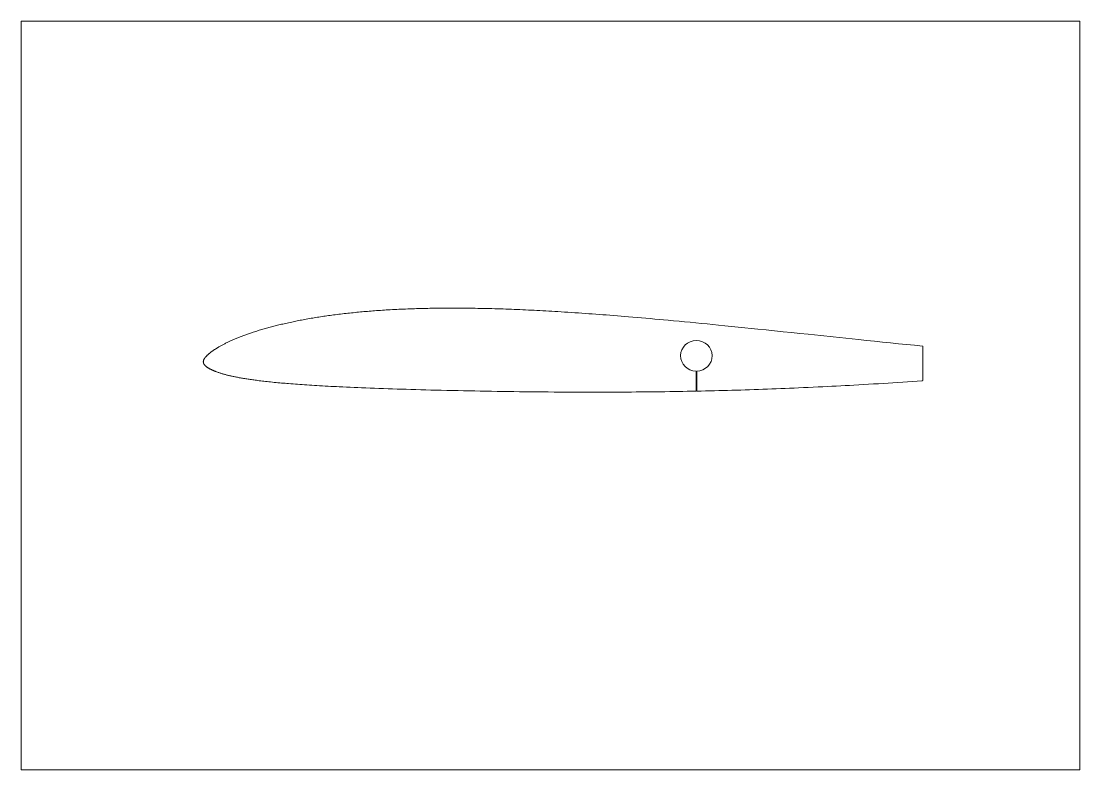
# Paper-space layout 'Sheet' of a CAD drawing. Header units: millimetres. Extents: x 0 to 420, y 0 to 297.
# The model-space entities are those that its viewports show. They can reach past a viewport. Long polylines and large blocks are cut down to what shows.
import ezdxf

# ---------------------------------------------------------------- set-up
doc = ezdxf.new("R2010")
doc.units = ezdxf.units.MM
doc.layers.add('Geometries', color=7, linetype='Continuous')

msp = doc.modelspace()

# ---------------------------------------------------------------- linework, layer by layer
at = {"layer": 'Geometries', "linetype": 'Continuous', "lineweight": 13}
for p, q in [((357.74, 154.7), (357.74, 167.89)), ((267.73, 158.19), (267.73, 150.22)), ((268.03, 150.23), (268.03, 158.19))]:
    msp.add_line(p, q, dxfattribs=at)
at = {"layer": 'Geometries', "linetype": 'Continuous', "lineweight": 13, "flags": 128}
for points in [[(357.55, 168.09), (354.38, 168.41), (351.21, 168.73), (348.03, 169.06), (344.86, 169.38), (341.68, 169.71), (338.51, 170.04), (335.34, 170.37), (332.16, 170.7), (327.17, 171.22), (322.19, 171.74), (317.2, 172.26), (312.21, 172.78), (308.89, 173.13), (305.56, 173.48), (302.24, 173.82), (298.91, 174.17), (295.59, 174.51), (292.26, 174.85), (289.65, 175.12), (287.04, 175.39), (284.43, 175.65), (281.81, 175.92), (279.2, 176.18), (276.59, 176.44), (274.35, 176.66), (272.11, 176.88), (269.88, 177.1), (267.64, 177.32), (265.41, 177.53), (263.21, 177.74), (261.01, 177.95), (258.82, 178.15), (256.62, 178.36), (254.86, 178.52), (253.11, 178.68), (251.35, 178.83), (249.59, 178.99), (247.83, 179.15), (246.1, 179.3), (244.38, 179.44), (242.65, 179.59), (240.92, 179.74), (239.46, 179.86), (237.99, 179.98), (236.52, 180.1), (235.06, 180.21), (233.59, 180.33), (232.13, 180.44), (230.74, 180.55), (229.36, 180.66), (227.98, 180.76), (226.59, 180.86), (225.21, 180.96), (223.83, 181.06), (222.44, 181.16), (221.06, 181.25), (219.68, 181.35), (218.29, 181.44), (216.93, 181.53), (215.58, 181.61), (214.22, 181.7), (212.86, 181.78), (211.67, 181.85), (210.48, 181.92), (209.29, 181.99), (208.1, 182.06), (206.91, 182.12), (205.72, 182.18), (204.6, 182.24), (203.48, 182.3), (202.36, 182.35), (201.23, 182.41), (200.11, 182.46), (198.99, 182.51), (197.87, 182.56), (196.75, 182.61), (195.62, 182.65), (194.5, 182.7), (193.4, 182.74), (192.3, 182.78), (191.19, 182.82), (190.09, 182.85), (188.97, 182.89), (187.85, 182.92), (186.72, 182.95), (185.6, 182.98), (184.48, 183.01), (183.37, 183.03), (182.27, 183.06), (181.17, 183.08), (180.07, 183.1), (179.08, 183.11), (178.1, 183.13), (177.11, 183.14), (176.13, 183.15), (175.14, 183.16), (174.16, 183.16), (173.17, 183.17), (172.19, 183.17), (171.25, 183.17), (170.32, 183.17), (169.38, 183.17), (168.44, 183.17), (167.51, 183.16), (166.57, 183.15), (165.69, 183.15), (164.81, 183.14), (163.92, 183.12), (163.04, 183.11), (162.16, 183.1), (161.28, 183.08), (160.39, 183.06), (159.51, 183.04), (158.63, 183.02), (157.75, 182.99), (156.88, 182.97), (156.02, 182.94), (155.15, 182.91), (154.28, 182.88), (153.4, 182.85), (152.52, 182.81), (151.64, 182.78), (150.76, 182.74), (149.87, 182.7), (149.01, 182.66), (148.14, 182.61), (147.28, 182.57), (146.41, 182.52), (145.64, 182.47), (144.87, 182.43), (144.09, 182.38), (143.32, 182.33), (142.55, 182.28), (141.78, 182.22), (141.01, 182.17), (140.23, 182.11), (139.52, 182.06), (138.81, 182), (138.1, 181.95), (137.38, 181.89), (136.67, 181.83), (135.97, 181.77), (135.27, 181.7), (134.57, 181.64), (133.88, 181.57), (133.16, 181.51), (132.45, 181.44), (131.74, 181.36), (131.02, 181.29), (130.31, 181.21), (129.6, 181.14), (128.89, 181.06), (128.18, 180.98), (127.47, 180.89), (126.75, 180.81), (126.04, 180.72), (125.33, 180.63), (124.62, 180.54), (123.91, 180.45), (123.26, 180.36), (122.61, 180.28), (121.96, 180.19), (121.31, 180.09), (120.66, 180), (120.01, 179.91), (119.39, 179.81), (118.77, 179.72), (118.15, 179.62), (117.53, 179.53), (116.91, 179.43), (116.29, 179.33), (115.68, 179.22), (115.06, 179.12), (114.41, 179.01), (113.76, 178.9), (113.12, 178.78), (112.47, 178.66), (111.83, 178.54), (111.18, 178.42), (110.63, 178.32), (110.07, 178.21), (109.52, 178.1), (108.97, 177.99), (108.42, 177.88), (107.87, 177.76), (107.32, 177.65), (106.71, 177.52), (106.11, 177.39), (105.5, 177.25), (104.9, 177.12), (104.29, 176.98), (103.78, 176.86), (103.26, 176.74), (102.74, 176.62), (102.22, 176.49), (101.71, 176.37), (101.19, 176.24), (100.71, 176.11), (100.22, 175.99), (99.73, 175.86), (99.25, 175.74), (98.77, 175.61), (98.28, 175.48), (97.8, 175.34), (97.31, 175.21), (96.83, 175.07), (96.35, 174.94), (95.88, 174.8), (95.4, 174.66), (94.93, 174.52), (94.46, 174.38), (93.98, 174.23), (93.5, 174.08), (93.02, 173.93), (92.55, 173.78), (92.07, 173.62), (91.7, 173.5), (91.32, 173.37), (90.95, 173.25), (90.58, 173.12), (90.2, 172.99), (89.83, 172.86), (89.46, 172.73), (89.09, 172.6), (88.72, 172.46), (88.35, 172.32), (87.99, 172.19), (87.63, 172.05), (87.27, 171.91), (86.9, 171.77), (86.57, 171.64), (86.24, 171.51), (85.91, 171.38), (85.58, 171.24), (85.25, 171.11), (84.92, 170.97), (84.6, 170.83), (84.27, 170.69), (83.98, 170.56), (83.68, 170.43), (83.39, 170.3), (83.1, 170.17), (82.81, 170.03), (82.52, 169.9), (82.23, 169.76), (81.94, 169.62), (81.66, 169.48), (81.37, 169.34), (81.08, 169.2), (80.8, 169.05), (80.51, 168.91), (80.23, 168.76), (79.97, 168.62), (79.71, 168.48), (79.46, 168.34), (79.2, 168.2), (78.94, 168.06), (78.69, 167.92), (78.48, 167.8), (78.28, 167.68), (78.07, 167.56), (77.87, 167.43), (77.67, 167.31), (77.47, 167.18), (77.28, 167.06), (77.09, 166.94), (76.9, 166.82), (76.71, 166.7), (76.53, 166.57), (76.34, 166.45), (76.16, 166.32), (75.98, 166.19), (75.79, 166.06), (75.61, 165.93), (75.44, 165.8), (75.26, 165.67), (75.09, 165.53), (74.91, 165.4), (74.79, 165.3), (74.66, 165.2), (74.54, 165.1), (74.42, 165), (74.29, 164.89), (74.2, 164.81), (74.11, 164.73), (74.01, 164.64), (73.92, 164.56), (73.83, 164.47), (73.72, 164.36), (73.61, 164.25), (73.5, 164.14), (73.39, 164.02), (73.33, 163.95), (73.26, 163.88), (73.19, 163.8), (73.13, 163.73), (73.06, 163.66), (73.02, 163.6), (72.97, 163.55), (72.93, 163.49), (72.89, 163.44), (72.85, 163.38), (72.81, 163.33), (72.77, 163.27), (72.73, 163.21), (72.7, 163.15), (72.66, 163.08), (72.62, 163.01), (72.58, 162.93), (72.54, 162.86), (72.51, 162.79), (72.47, 162.71), (72.45, 162.65), (72.43, 162.6), (72.4, 162.54), (72.38, 162.48), (72.36, 162.42), (72.34, 162.37), (72.33, 162.31), (72.31, 162.25), (72.3, 162.19), (72.29, 162.14), (72.28, 162.09), (72.27, 162.03), (72.27, 161.99), (72.26, 161.95), (72.26, 161.91), (72.26, 161.87)], [(357.74, 167.89), (357.74, 167.91), (357.74, 167.93), (357.73, 167.95), (357.72, 167.96), (357.72, 167.98), (357.71, 167.99), (357.7, 168.01), (357.68, 168.02), (357.67, 168.04), (357.66, 168.05), (357.64, 168.06), (357.63, 168.07), (357.61, 168.08), (357.59, 168.08), (357.57, 168.09), (357.55, 168.09)], [(72.26, 161.87), (72.26, 161.82), (72.27, 161.77), (72.27, 161.72), (72.28, 161.67), (72.29, 161.62), (72.3, 161.57), (72.31, 161.53), (72.32, 161.48), (72.34, 161.42), (72.36, 161.36), (72.38, 161.3), (72.4, 161.24), (72.42, 161.18), (72.45, 161.13), (72.47, 161.07), (72.5, 161.01), (72.53, 160.96), (72.56, 160.9), (72.59, 160.85), (72.62, 160.8), (72.65, 160.75), (72.69, 160.7), (72.73, 160.65), (72.77, 160.6), (72.8, 160.56), (72.85, 160.51), (72.89, 160.47), (72.94, 160.41), (73, 160.35), (73.06, 160.3), (73.12, 160.24), (73.19, 160.18), (73.26, 160.12), (73.33, 160.07), (73.39, 160.01), (73.49, 159.94), (73.58, 159.87), (73.67, 159.8), (73.77, 159.73), (73.86, 159.66), (73.96, 159.59), (74.05, 159.53), (74.14, 159.47), (74.24, 159.41), (74.33, 159.35), (74.42, 159.3), (74.53, 159.23), (74.64, 159.17), (74.75, 159.12), (74.86, 159.06), (74.97, 159), (75.08, 158.95), (75.19, 158.89), (75.3, 158.84), (75.48, 158.75), (75.65, 158.66), (75.83, 158.58), (76.01, 158.5), (76.15, 158.43), (76.29, 158.37), (76.44, 158.31), (76.58, 158.25), (76.75, 158.18), (76.92, 158.12), (77.09, 158.05), (77.27, 157.98), (77.44, 157.92), (77.61, 157.86), (77.88, 157.76), (78.15, 157.67), (78.41, 157.58), (78.68, 157.49), (78.95, 157.4), (79.22, 157.31), (79.49, 157.23), (79.74, 157.15), (79.99, 157.08), (80.24, 157), (80.49, 156.93), (80.75, 156.86), (81, 156.79), (81.3, 156.71), (81.6, 156.63), (81.9, 156.56), (82.2, 156.48), (82.51, 156.41), (82.82, 156.34), (83.12, 156.27), (83.43, 156.2), (83.74, 156.13), (84.05, 156.06), (84.36, 156), (84.72, 155.92), (85.08, 155.85), (85.44, 155.78), (85.81, 155.71), (86.17, 155.64), (86.53, 155.57), (86.96, 155.49), (87.39, 155.41), (87.81, 155.34), (88.24, 155.27), (88.69, 155.19), (89.13, 155.12), (89.58, 155.05), (90.02, 154.98), (90.47, 154.92), (90.91, 154.85), (91.36, 154.79), (91.85, 154.72), (92.34, 154.65), (92.83, 154.58), (93.32, 154.52), (93.82, 154.45), (94.44, 154.38), (95.07, 154.3), (95.7, 154.22), (96.33, 154.15), (96.95, 154.08), (97.58, 154.01), (98.21, 153.94), (98.94, 153.86), (99.68, 153.79), (100.41, 153.72), (101.15, 153.65), (101.88, 153.58), (102.62, 153.51), (103.31, 153.45), (104, 153.39), (104.69, 153.33), (105.39, 153.27), (106.08, 153.21), (106.98, 153.14), (107.88, 153.07), (108.78, 153), (109.67, 152.94), (110.57, 152.87), (111.47, 152.81), (112.37, 152.75), (113.36, 152.68), (114.35, 152.62), (115.34, 152.56), (116.33, 152.5), (117.32, 152.44), (118.42, 152.37), (119.53, 152.31), (120.63, 152.25), (121.74, 152.19), (122.84, 152.13), (123.95, 152.07), (125.05, 152.02), (126.16, 151.97), (127.63, 151.9), (129.1, 151.83), (130.58, 151.76), (132.05, 151.7), (133.52, 151.64), (135, 151.57), (136.74, 151.51), (138.47, 151.44), (140.21, 151.37), (141.95, 151.31), (143.75, 151.25), (145.55, 151.18), (147.35, 151.12), (149.15, 151.07), (150.95, 151.01), (152.76, 150.95), (154.56, 150.9), (156.54, 150.84), (158.52, 150.79), (160.5, 150.74), (162.49, 150.68), (164.47, 150.63), (166.68, 150.58), (168.89, 150.53), (171.1, 150.48), (173.32, 150.43), (175.53, 150.38), (177.74, 150.34), (179.95, 150.3), (182.16, 150.25), (184.38, 150.22), (186.59, 150.18), (188.8, 150.14), (191.01, 150.11), (193.23, 150.08), (195.44, 150.05), (197.65, 150.02), (199.86, 149.99), (202.18, 149.97), (204.5, 149.94), (206.82, 149.92), (209.14, 149.9), (211.45, 149.88), (213.77, 149.87), (215.67, 149.86), (217.56, 149.85), (219.46, 149.84), (221.35, 149.84), (223.25, 149.83), (225.11, 149.83), (226.97, 149.83), (228.83, 149.83), (230.69, 149.83), (232.59, 149.83), (234.49, 149.84), (236.39, 149.84), (238.29, 149.85), (240.19, 149.86), (242.09, 149.88), (243.99, 149.89), (245.89, 149.91), (247.79, 149.92), (249.69, 149.94), (251.59, 149.96), (253.49, 149.99), (255.39, 150.01), (257.28, 150.04), (259.03, 150.07), (260.77, 150.1), (262.51, 150.12), (264.25, 150.16), (265.99, 150.19), (267.73, 150.22)], [(268.03, 150.23), (269.79, 150.27), (271.55, 150.31), (273.31, 150.35), (275.06, 150.39), (276.82, 150.43), (278.55, 150.48), (280.28, 150.52), (282, 150.57), (283.73, 150.62), (285.49, 150.67), (287.25, 150.73), (289.01, 150.78), (290.78, 150.84), (292.54, 150.9), (294.3, 150.96), (296.06, 151.03), (297.82, 151.09), (299.58, 151.16), (301.35, 151.23), (303.11, 151.3), (304.87, 151.37), (306.63, 151.45), (308.39, 151.52), (310.33, 151.61), (312.26, 151.69), (314.2, 151.78), (316.14, 151.88), (318.08, 151.97), (319.84, 152.06), (321.6, 152.15), (323.36, 152.24), (325.12, 152.33), (326.88, 152.42), (328.64, 152.52), (330.4, 152.62), (332.33, 152.73), (334.27, 152.84), (336.2, 152.95), (338.14, 153.07), (340.08, 153.18), (342.01, 153.3), (343.95, 153.42), (345.88, 153.54), (347.82, 153.67), (349.75, 153.79), (351.65, 153.92), (353.55, 154.04), (355.45, 154.17), (357.35, 154.3)], [(357.35, 154.3), (357.38, 154.3), (357.41, 154.31), (357.43, 154.32), (357.46, 154.32), (357.48, 154.33), (357.51, 154.35), (357.53, 154.36), (357.56, 154.38), (357.58, 154.39), (357.61, 154.41), (357.63, 154.43), (357.65, 154.46), (357.66, 154.48), (357.68, 154.5), (357.69, 154.52), (357.7, 154.54), (357.71, 154.56), (357.72, 154.59), (357.73, 154.61), (357.73, 154.63), (357.74, 154.65), (357.74, 154.68), (357.74, 154.7)]]:
    msp.add_lwpolyline(points, dxfattribs=at)
at = {"layer": 'Geometries', "linetype": 'Continuous', "lineweight": 13}
msp.add_ellipse((267.88, 164.24), major_axis=(-6.26, -0.11), ratio=0.965914, start_param=1.577132, end_param=7.812416, dxfattribs=at)

psp = doc.layouts.new('Sheet')

# ---------------------------------------------------------------- viewports
at = {"layer": '0'}
psp.add_viewport(center=(210, 148.5), size=(420, 297), view_center_point=(210, 148.5), view_height=297, dxfattribs=at)

doc.saveas('drawing.dxf')
